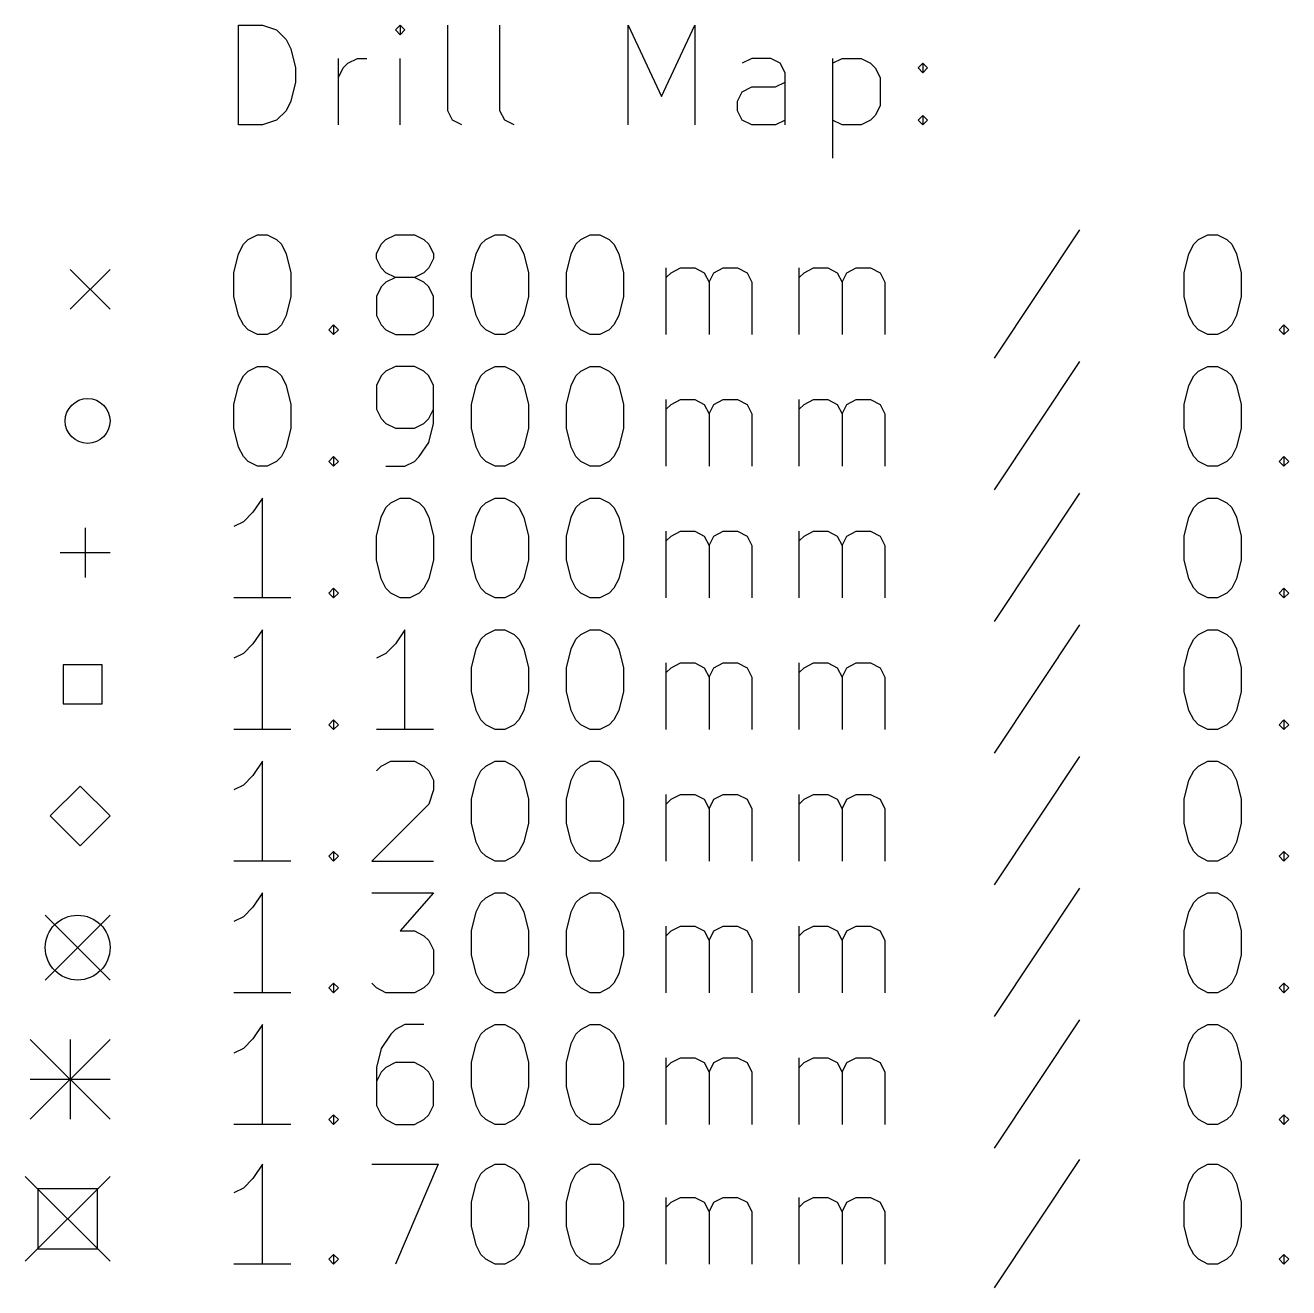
# Model space of a CAD drawing. Extents: x 111 to 212, y -158 to -81.
# Drawn here: x 110.64 to 135.97, y -157.28 to -131.97 of the extents above; entities that cross this region are included whole.
import ezdxf

# ---------------------------------------------------------------- set-up
doc = ezdxf.new("R2010")
doc.units = 0
doc.layers.add('BLACK', color=7, linetype='CONTINUOUS')

msp = doc.modelspace()

# ---------------------------------------------------------------- linework, layer by layer
at = {"layer": 'BLACK', "linetype": 'CONTINUOUS'}
for p, q in [((114.921, -133.965), (114.921, -131.965)), ((114.921, -131.965), (115.397, -131.965)), ((115.397, -131.965), (115.683, -132.06)), ((115.683, -132.06), (115.874, -132.25)), ((118.159, -131.965), (118.064, -132.06)), ((118.064, -132.06), (118.159, -132.155)), ((118.255, -132.06), (118.159, -131.965)), ((118.159, -131.965), (118.159, -132.155)), ((118.159, -132.155), (118.255, -132.06)), ((119.112, -133.679), (119.112, -131.965)), ((120.159, -133.679), (120.159, -131.965)), ((122.731, -133.965), (122.731, -131.965)), ((122.731, -131.965), (123.397, -133.393)), ((123.397, -133.393), (124.064, -131.965)), ((124.064, -131.965), (124.064, -133.965)), ((115.874, -132.25), (115.969, -132.441)), ((115.969, -132.441), (116.064, -132.822)), ((116.921, -133.965), (116.921, -132.631)), ((117.112, -132.727), (117.302, -132.631)), ((117.302, -132.631), (117.493, -132.631)), ((118.159, -133.965), (118.159, -132.631)), ((125.207, -132.631), (125.016, -132.727)), ((125.588, -132.631), (125.207, -132.631)), ((125.778, -132.727), (125.588, -132.631)), ((126.826, -132.631), (126.826, -134.631)), ((126.826, -132.727), (127.016, -132.631)), ((127.016, -132.631), (127.397, -132.631)), ((127.397, -132.631), (127.588, -132.727)), ((116.064, -132.822), (116.064, -133.108)), ((116.921, -133.012), (117.016, -132.822)), ((117.016, -132.822), (117.112, -132.727)), ((125.874, -132.917), (125.778, -132.727)), ((125.874, -133.965), (125.874, -132.917)), ((127.588, -132.727), (127.683, -132.822)), ((127.683, -132.822), (127.778, -133.012)), ((128.54, -132.822), (128.635, -132.727)), ((128.635, -132.917), (128.54, -132.822)), ((128.635, -132.727), (128.731, -132.822)), ((128.635, -132.727), (128.635, -132.917)), ((128.731, -132.822), (128.635, -132.917)), ((116.064, -133.108), (115.969, -133.489)), ((125.016, -133.298), (125.207, -133.203)), ((125.207, -133.203), (125.683, -133.203)), ((125.683, -133.203), (125.874, -133.108)), ((127.778, -133.012), (127.778, -133.584)), ((124.921, -133.489), (125.016, -133.298)), ((115.874, -133.679), (115.683, -133.87)), ((115.969, -133.489), (115.874, -133.679)), ((119.207, -133.87), (119.112, -133.679)), ((120.255, -133.87), (120.159, -133.679)), ((124.921, -133.679), (124.921, -133.489)), ((125.016, -133.87), (124.921, -133.679)), ((127.778, -133.584), (127.683, -133.774)), ((115.683, -133.87), (115.397, -133.965)), ((119.397, -133.965), (119.207, -133.87)), ((120.445, -133.965), (120.255, -133.87)), ((125.207, -133.965), (125.016, -133.87)), ((125.874, -133.87), (125.683, -133.965)), ((127.016, -133.965), (126.826, -133.87)), ((127.588, -133.87), (127.397, -133.965)), ((127.683, -133.774), (127.588, -133.87)), ((128.54, -133.87), (128.635, -133.774)), ((128.635, -133.965), (128.54, -133.87)), ((128.635, -133.774), (128.731, -133.87)), ((128.635, -133.774), (128.635, -133.965)), ((128.731, -133.87), (128.635, -133.965)), ((115.397, -133.965), (114.921, -133.965)), ((125.683, -133.965), (125.207, -133.965)), ((127.397, -133.965), (127.016, -133.965)), ((115.112, -136.26), (115.302, -136.165)), ((115.302, -136.165), (115.493, -136.165)), ((115.493, -136.165), (115.683, -136.26)), ((117.874, -136.26), (118.064, -136.165)), ((118.064, -136.165), (118.445, -136.165)), ((118.445, -136.165), (118.635, -136.26)), ((119.874, -136.26), (120.064, -136.165)), ((120.064, -136.165), (120.255, -136.165)), ((120.255, -136.165), (120.445, -136.26)), ((121.778, -136.26), (121.969, -136.165)), ((121.969, -136.165), (122.159, -136.165)), ((122.159, -136.165), (122.35, -136.26)), ((131.778, -136.07), (130.064, -138.641)), ((134.159, -136.26), (134.35, -136.165)), ((134.35, -136.165), (134.54, -136.165)), ((134.54, -136.165), (134.731, -136.26)), ((114.921, -136.546), (115.016, -136.355)), ((115.016, -136.355), (115.112, -136.26)), ((115.683, -136.26), (115.778, -136.355)), ((115.778, -136.355), (115.874, -136.546)), ((117.683, -136.546), (117.778, -136.355)), ((117.778, -136.355), (117.874, -136.26)), ((118.635, -136.26), (118.731, -136.355)), ((118.731, -136.355), (118.826, -136.546)), ((119.683, -136.546), (119.778, -136.355)), ((119.778, -136.355), (119.874, -136.26)), ((120.445, -136.26), (120.54, -136.355)), ((120.54, -136.355), (120.635, -136.546)), ((121.588, -136.546), (121.683, -136.355)), ((121.683, -136.355), (121.778, -136.26)), ((122.35, -136.26), (122.445, -136.355)), ((122.445, -136.355), (122.54, -136.546)), ((133.969, -136.546), (134.064, -136.355)), ((134.064, -136.355), (134.159, -136.26)), ((134.731, -136.26), (134.826, -136.355)), ((134.826, -136.355), (134.921, -136.546)), ((114.826, -136.927), (114.921, -136.546)), ((115.874, -136.546), (115.969, -136.927)), ((117.683, -136.641), (117.683, -136.546)), ((117.778, -136.831), (117.683, -136.641)), ((118.826, -136.641), (118.731, -136.831)), ((118.826, -136.546), (118.826, -136.641)), ((119.588, -136.927), (119.683, -136.546)), ((120.635, -136.546), (120.731, -136.927)), ((121.493, -136.927), (121.588, -136.546)), ((122.54, -136.546), (122.635, -136.927)), ((133.874, -136.927), (133.969, -136.546)), ((134.921, -136.546), (135.016, -136.927)), ((111.545, -136.86), (112.345, -137.66)), ((112.345, -136.86), (111.545, -137.66)), ((114.826, -137.403), (114.826, -136.927)), ((115.969, -136.927), (115.969, -137.403)), ((117.874, -136.927), (117.778, -136.831)), ((118.064, -137.022), (117.874, -136.927)), ((118.635, -136.927), (118.445, -137.022)), ((118.731, -136.831), (118.635, -136.927)), ((119.588, -137.403), (119.588, -136.927)), ((120.731, -136.927), (120.731, -137.403)), ((121.493, -137.403), (121.493, -136.927)), ((122.635, -136.927), (122.635, -137.403)), ((123.493, -138.165), (123.493, -136.831)), ((123.493, -137.022), (123.588, -136.927)), ((123.588, -136.927), (123.778, -136.831)), ((123.778, -136.831), (124.064, -136.831)), ((124.064, -136.831), (124.255, -136.927)), ((124.255, -136.927), (124.35, -137.117)), ((124.35, -137.117), (124.445, -136.927)), ((124.445, -136.927), (124.635, -136.831)), ((124.635, -136.831), (124.921, -136.831)), ((124.921, -136.831), (125.112, -136.927)), ((125.112, -136.927), (125.207, -137.117)), ((126.159, -138.165), (126.159, -136.831)), ((126.159, -137.022), (126.255, -136.927)), ((126.255, -136.927), (126.445, -136.831)), ((126.445, -136.831), (126.731, -136.831)), ((126.731, -136.831), (126.921, -136.927)), ((126.921, -136.927), (127.016, -137.117)), ((127.016, -137.117), (127.112, -136.927)), ((127.112, -136.927), (127.302, -136.831)), ((127.302, -136.831), (127.588, -136.831)), ((127.588, -136.831), (127.778, -136.927)), ((127.778, -136.927), (127.874, -137.117)), ((133.874, -137.403), (133.874, -136.927)), ((135.016, -136.927), (135.016, -137.403)), ((117.778, -137.212), (117.683, -137.403)), ((117.874, -137.117), (117.778, -137.212)), ((118.064, -137.022), (117.874, -137.117)), ((118.445, -137.022), (118.064, -137.022)), ((118.635, -137.117), (118.445, -137.022)), ((118.731, -137.212), (118.635, -137.117)), ((118.826, -137.403), (118.731, -137.212)), ((124.35, -137.117), (124.35, -138.165)), ((125.207, -137.117), (125.207, -138.165)), ((127.016, -137.117), (127.016, -138.165)), ((127.874, -137.117), (127.874, -138.165)), ((114.921, -137.784), (114.826, -137.403)), ((115.969, -137.403), (115.874, -137.784)), ((117.683, -137.403), (117.683, -137.784)), ((118.826, -137.784), (118.826, -137.403)), ((119.683, -137.784), (119.588, -137.403)), ((120.731, -137.403), (120.635, -137.784)), ((121.588, -137.784), (121.493, -137.403)), ((122.635, -137.403), (122.54, -137.784)), ((133.969, -137.784), (133.874, -137.403)), ((135.016, -137.403), (134.921, -137.784)), ((115.016, -137.974), (114.921, -137.784)), ((115.112, -138.07), (115.016, -137.974)), ((115.778, -137.974), (115.683, -138.07)), ((115.874, -137.784), (115.778, -137.974)), ((116.731, -138.07), (116.826, -137.974)), ((116.826, -137.974), (116.921, -138.07)), ((116.826, -137.974), (116.826, -138.165)), ((117.683, -137.784), (117.778, -137.974)), ((117.778, -137.974), (117.874, -138.07)), ((118.635, -138.07), (118.731, -137.974)), ((118.731, -137.974), (118.826, -137.784)), ((119.778, -137.974), (119.683, -137.784)), ((119.874, -138.07), (119.778, -137.974)), ((120.54, -137.974), (120.445, -138.07)), ((120.635, -137.784), (120.54, -137.974)), ((121.683, -137.974), (121.588, -137.784)), ((121.778, -138.07), (121.683, -137.974)), ((122.445, -137.974), (122.35, -138.07)), ((122.54, -137.784), (122.445, -137.974)), ((134.064, -137.974), (133.969, -137.784)), ((134.159, -138.07), (134.064, -137.974)), ((134.826, -137.974), (134.731, -138.07)), ((134.921, -137.784), (134.826, -137.974)), ((135.778, -138.07), (135.874, -137.974)), ((135.874, -137.974), (135.969, -138.07)), ((135.874, -137.974), (135.874, -138.165)), ((115.302, -138.165), (115.112, -138.07)), ((115.493, -138.165), (115.302, -138.165)), ((115.683, -138.07), (115.493, -138.165)), ((116.826, -138.165), (116.731, -138.07)), ((116.921, -138.07), (116.826, -138.165)), ((117.874, -138.07), (118.064, -138.165)), ((118.064, -138.165), (118.445, -138.165)), ((118.445, -138.165), (118.635, -138.07)), ((120.064, -138.165), (119.874, -138.07)), ((120.255, -138.165), (120.064, -138.165)), ((120.445, -138.07), (120.255, -138.165)), ((121.969, -138.165), (121.778, -138.07)), ((122.159, -138.165), (121.969, -138.165)), ((122.35, -138.07), (122.159, -138.165)), ((134.35, -138.165), (134.159, -138.07)), ((134.54, -138.165), (134.35, -138.165)), ((134.731, -138.07), (134.54, -138.165)), ((135.874, -138.165), (135.778, -138.07)), ((135.969, -138.07), (135.874, -138.165)), ((131.778, -138.71), (130.064, -141.281)), ((114.921, -139.186), (115.016, -138.995)), ((115.016, -138.995), (115.112, -138.9)), ((115.112, -138.9), (115.302, -138.805)), ((115.302, -138.805), (115.493, -138.805)), ((115.493, -138.805), (115.683, -138.9)), ((115.683, -138.9), (115.778, -138.995)), ((115.778, -138.995), (115.874, -139.186)), ((117.778, -138.995), (117.683, -139.186)), ((117.874, -138.9), (117.778, -138.995)), ((118.064, -138.805), (117.874, -138.9)), ((118.445, -138.805), (118.064, -138.805)), ((118.635, -138.9), (118.445, -138.805)), ((118.731, -138.995), (118.635, -138.9)), ((118.826, -139.186), (118.731, -138.995)), ((119.683, -139.186), (119.778, -138.995)), ((119.778, -138.995), (119.874, -138.9)), ((119.874, -138.9), (120.064, -138.805)), ((120.064, -138.805), (120.255, -138.805)), ((120.255, -138.805), (120.445, -138.9)), ((120.445, -138.9), (120.54, -138.995)), ((120.54, -138.995), (120.635, -139.186)), ((121.588, -139.186), (121.683, -138.995)), ((121.683, -138.995), (121.778, -138.9)), ((121.778, -138.9), (121.969, -138.805)), ((121.969, -138.805), (122.159, -138.805)), ((122.159, -138.805), (122.35, -138.9)), ((122.35, -138.9), (122.445, -138.995)), ((122.445, -138.995), (122.54, -139.186)), ((133.969, -139.186), (134.064, -138.995)), ((134.064, -138.995), (134.159, -138.9)), ((134.159, -138.9), (134.35, -138.805)), ((134.35, -138.805), (134.54, -138.805)), ((134.54, -138.805), (134.731, -138.9)), ((134.731, -138.9), (134.826, -138.995)), ((134.826, -138.995), (134.921, -139.186)), ((114.826, -139.567), (114.921, -139.186)), ((115.874, -139.186), (115.969, -139.567)), ((117.683, -139.186), (117.683, -139.662)), ((118.826, -139.948), (118.826, -139.186)), ((119.588, -139.567), (119.683, -139.186)), ((120.635, -139.186), (120.731, -139.567)), ((121.493, -139.567), (121.588, -139.186)), ((122.54, -139.186), (122.635, -139.567)), ((133.874, -139.567), (133.969, -139.186)), ((134.921, -139.186), (135.016, -139.567)), ((123.493, -140.805), (123.493, -139.471)), ((123.588, -139.567), (123.778, -139.471)), ((123.778, -139.471), (124.064, -139.471)), ((124.064, -139.471), (124.255, -139.567)), ((124.445, -139.567), (124.635, -139.471)), ((124.635, -139.471), (124.921, -139.471)), ((124.921, -139.471), (125.112, -139.567)), ((126.159, -140.805), (126.159, -139.471)), ((126.255, -139.567), (126.445, -139.471)), ((126.445, -139.471), (126.731, -139.471)), ((126.731, -139.471), (126.921, -139.567)), ((127.112, -139.567), (127.302, -139.471)), ((127.302, -139.471), (127.588, -139.471)), ((127.588, -139.471), (127.778, -139.567)), ((114.826, -140.043), (114.826, -139.567)), ((115.969, -139.567), (115.969, -140.043)), ((117.683, -139.662), (117.778, -139.852)), ((118.731, -139.852), (118.826, -139.662)), ((119.588, -140.043), (119.588, -139.567)), ((120.731, -139.567), (120.731, -140.043)), ((121.493, -140.043), (121.493, -139.567)), ((122.635, -139.567), (122.635, -140.043)), ((123.493, -139.662), (123.588, -139.567)), ((124.255, -139.567), (124.35, -139.757)), ((124.35, -139.757), (124.445, -139.567)), ((124.35, -139.757), (124.35, -140.805)), ((125.112, -139.567), (125.207, -139.757)), ((125.207, -139.757), (125.207, -140.805)), ((126.159, -139.662), (126.255, -139.567)), ((126.921, -139.567), (127.016, -139.757)), ((127.016, -139.757), (127.112, -139.567)), ((127.016, -139.757), (127.016, -140.805)), ((127.778, -139.567), (127.874, -139.757)), ((127.874, -139.757), (127.874, -140.805)), ((133.874, -140.043), (133.874, -139.567)), ((135.016, -139.567), (135.016, -140.043)), ((117.778, -139.852), (117.874, -139.948)), ((117.874, -139.948), (118.064, -140.043)), ((118.445, -140.043), (118.635, -139.948)), ((118.635, -139.948), (118.731, -139.852)), ((118.731, -140.329), (118.826, -139.948)), ((114.921, -140.424), (114.826, -140.043)), ((115.969, -140.043), (115.874, -140.424)), ((118.064, -140.043), (118.445, -140.043)), ((119.683, -140.424), (119.588, -140.043)), ((120.731, -140.043), (120.635, -140.424)), ((121.588, -140.424), (121.493, -140.043)), ((122.635, -140.043), (122.54, -140.424)), ((133.969, -140.424), (133.874, -140.043)), ((135.016, -140.043), (134.921, -140.424)), ((115.016, -140.614), (114.921, -140.424)), ((115.874, -140.424), (115.778, -140.614)), ((118.54, -140.614), (118.731, -140.329)), ((119.778, -140.614), (119.683, -140.424)), ((120.635, -140.424), (120.54, -140.614)), ((121.683, -140.614), (121.588, -140.424)), ((122.54, -140.424), (122.445, -140.614)), ((134.064, -140.614), (133.969, -140.424)), ((134.921, -140.424), (134.826, -140.614)), ((115.112, -140.71), (115.016, -140.614)), ((115.302, -140.805), (115.112, -140.71)), ((115.683, -140.71), (115.493, -140.805)), ((115.778, -140.614), (115.683, -140.71)), ((116.731, -140.71), (116.826, -140.614)), ((116.826, -140.805), (116.731, -140.71)), ((116.826, -140.614), (116.921, -140.71)), ((116.826, -140.614), (116.826, -140.805)), ((116.921, -140.71), (116.826, -140.805)), ((118.255, -140.805), (118.445, -140.71)), ((118.445, -140.71), (118.54, -140.614)), ((119.874, -140.71), (119.778, -140.614)), ((120.064, -140.805), (119.874, -140.71)), ((120.445, -140.71), (120.255, -140.805)), ((120.54, -140.614), (120.445, -140.71)), ((121.778, -140.71), (121.683, -140.614)), ((121.969, -140.805), (121.778, -140.71)), ((122.35, -140.71), (122.159, -140.805)), ((122.445, -140.614), (122.35, -140.71)), ((134.159, -140.71), (134.064, -140.614)), ((134.35, -140.805), (134.159, -140.71)), ((134.731, -140.71), (134.54, -140.805)), ((134.826, -140.614), (134.731, -140.71)), ((135.778, -140.71), (135.874, -140.614)), ((135.874, -140.805), (135.778, -140.71)), ((135.874, -140.614), (135.969, -140.71)), ((135.874, -140.614), (135.874, -140.805)), ((135.969, -140.71), (135.874, -140.805)), ((115.493, -140.805), (115.302, -140.805)), ((117.874, -140.805), (118.255, -140.805)), ((120.255, -140.805), (120.064, -140.805)), ((122.159, -140.805), (121.969, -140.805)), ((134.54, -140.805), (134.35, -140.805)), ((115.397, -141.445), (115.207, -141.73)), ((115.397, -143.445), (115.397, -141.445)), ((117.874, -141.635), (117.969, -141.54)), ((117.969, -141.54), (118.159, -141.445)), ((118.159, -141.445), (118.35, -141.445)), ((118.35, -141.445), (118.54, -141.54)), ((118.54, -141.54), (118.635, -141.635)), ((119.778, -141.635), (119.874, -141.54)), ((119.874, -141.54), (120.064, -141.445)), ((120.064, -141.445), (120.255, -141.445)), ((120.255, -141.445), (120.445, -141.54)), ((120.445, -141.54), (120.54, -141.635)), ((121.683, -141.635), (121.778, -141.54)), ((121.778, -141.54), (121.969, -141.445)), ((121.969, -141.445), (122.159, -141.445)), ((122.159, -141.445), (122.35, -141.54)), ((122.35, -141.54), (122.445, -141.635)), ((131.778, -141.35), (130.064, -143.921)), ((134.064, -141.635), (134.159, -141.54)), ((134.159, -141.54), (134.35, -141.445)), ((134.35, -141.445), (134.54, -141.445)), ((134.54, -141.445), (134.731, -141.54)), ((134.731, -141.54), (134.826, -141.635)), ((115.207, -141.73), (115.016, -141.921)), ((117.778, -141.826), (117.874, -141.635)), ((118.635, -141.635), (118.731, -141.826)), ((119.683, -141.826), (119.778, -141.635)), ((120.54, -141.635), (120.635, -141.826)), ((121.588, -141.826), (121.683, -141.635)), ((122.445, -141.635), (122.54, -141.826)), ((133.969, -141.826), (134.064, -141.635)), ((134.826, -141.635), (134.921, -141.826)), ((111.845, -142.04), (111.845, -143.04)), ((115.016, -141.921), (114.826, -142.016)), ((117.683, -142.207), (117.778, -141.826)), ((118.731, -141.826), (118.826, -142.207)), ((119.588, -142.207), (119.683, -141.826)), ((120.635, -141.826), (120.731, -142.207)), ((121.493, -142.207), (121.588, -141.826)), ((122.54, -141.826), (122.635, -142.207)), ((133.874, -142.207), (133.969, -141.826)), ((134.921, -141.826), (135.016, -142.207)), ((117.683, -142.683), (117.683, -142.207)), ((118.826, -142.207), (118.826, -142.683)), ((119.588, -142.683), (119.588, -142.207)), ((120.731, -142.207), (120.731, -142.683)), ((121.493, -142.683), (121.493, -142.207)), ((122.635, -142.207), (122.635, -142.683)), ((123.493, -143.445), (123.493, -142.111)), ((123.493, -142.302), (123.588, -142.207)), ((123.588, -142.207), (123.778, -142.111)), ((123.778, -142.111), (124.064, -142.111)), ((124.064, -142.111), (124.255, -142.207)), ((124.255, -142.207), (124.35, -142.397)), ((124.35, -142.397), (124.445, -142.207)), ((124.445, -142.207), (124.635, -142.111)), ((124.635, -142.111), (124.921, -142.111)), ((124.921, -142.111), (125.112, -142.207)), ((125.112, -142.207), (125.207, -142.397)), ((126.159, -143.445), (126.159, -142.111)), ((126.159, -142.302), (126.255, -142.207)), ((126.255, -142.207), (126.445, -142.111)), ((126.445, -142.111), (126.731, -142.111)), ((126.731, -142.111), (126.921, -142.207)), ((126.921, -142.207), (127.016, -142.397)), ((127.016, -142.397), (127.112, -142.207)), ((127.112, -142.207), (127.302, -142.111)), ((127.302, -142.111), (127.588, -142.111)), ((127.588, -142.111), (127.778, -142.207)), ((127.778, -142.207), (127.874, -142.397)), ((133.874, -142.683), (133.874, -142.207)), ((135.016, -142.207), (135.016, -142.683)), ((111.345, -142.54), (112.345, -142.54)), ((124.35, -142.397), (124.35, -143.445)), ((125.207, -142.397), (125.207, -143.445)), ((127.016, -142.397), (127.016, -143.445)), ((127.874, -142.397), (127.874, -143.445)), ((117.778, -143.064), (117.683, -142.683)), ((118.826, -142.683), (118.731, -143.064)), ((119.683, -143.064), (119.588, -142.683)), ((120.731, -142.683), (120.635, -143.064)), ((121.588, -143.064), (121.493, -142.683)), ((122.635, -142.683), (122.54, -143.064)), ((133.969, -143.064), (133.874, -142.683)), ((135.016, -142.683), (134.921, -143.064)), ((117.874, -143.254), (117.778, -143.064)), ((118.731, -143.064), (118.635, -143.254)), ((119.778, -143.254), (119.683, -143.064)), ((120.635, -143.064), (120.54, -143.254)), ((121.683, -143.254), (121.588, -143.064)), ((122.54, -143.064), (122.445, -143.254)), ((134.064, -143.254), (133.969, -143.064)), ((134.921, -143.064), (134.826, -143.254)), ((116.731, -143.35), (116.826, -143.254)), ((116.826, -143.254), (116.921, -143.35)), ((116.826, -143.254), (116.826, -143.445)), ((117.969, -143.35), (117.874, -143.254)), ((118.635, -143.254), (118.54, -143.35)), ((119.874, -143.35), (119.778, -143.254)), ((120.54, -143.254), (120.445, -143.35)), ((121.778, -143.35), (121.683, -143.254)), ((122.445, -143.254), (122.35, -143.35)), ((134.159, -143.35), (134.064, -143.254)), ((134.826, -143.254), (134.731, -143.35)), ((135.778, -143.35), (135.874, -143.254)), ((135.874, -143.254), (135.969, -143.35)), ((135.874, -143.254), (135.874, -143.445)), ((115.969, -143.445), (114.826, -143.445)), ((116.826, -143.445), (116.731, -143.35)), ((116.921, -143.35), (116.826, -143.445)), ((118.159, -143.445), (117.969, -143.35)), ((118.35, -143.445), (118.159, -143.445)), ((118.54, -143.35), (118.35, -143.445)), ((120.064, -143.445), (119.874, -143.35)), ((120.255, -143.445), (120.064, -143.445)), ((120.445, -143.35), (120.255, -143.445)), ((121.969, -143.445), (121.778, -143.35)), ((122.159, -143.445), (121.969, -143.445)), ((122.35, -143.35), (122.159, -143.445)), ((134.35, -143.445), (134.159, -143.35)), ((134.54, -143.445), (134.35, -143.445)), ((134.731, -143.35), (134.54, -143.445)), ((135.874, -143.445), (135.778, -143.35)), ((135.969, -143.35), (135.874, -143.445)), ((115.397, -144.085), (115.207, -144.37)), ((115.397, -146.085), (115.397, -144.085)), ((118.255, -144.085), (118.064, -144.37)), ((118.255, -146.085), (118.255, -144.085)), ((119.874, -144.18), (120.064, -144.085)), ((120.064, -144.085), (120.255, -144.085)), ((120.255, -144.085), (120.445, -144.18)), ((121.778, -144.18), (121.969, -144.085)), ((121.969, -144.085), (122.159, -144.085)), ((122.159, -144.085), (122.35, -144.18)), ((131.778, -143.99), (130.064, -146.561)), ((134.159, -144.18), (134.35, -144.085)), ((134.35, -144.085), (134.54, -144.085)), ((134.54, -144.085), (134.731, -144.18)), ((119.683, -144.466), (119.778, -144.275)), ((119.778, -144.275), (119.874, -144.18)), ((120.445, -144.18), (120.54, -144.275)), ((120.54, -144.275), (120.635, -144.466)), ((121.588, -144.466), (121.683, -144.275)), ((121.683, -144.275), (121.778, -144.18)), ((122.35, -144.18), (122.445, -144.275)), ((122.445, -144.275), (122.54, -144.466)), ((133.969, -144.466), (134.064, -144.275)), ((134.064, -144.275), (134.159, -144.18)), ((134.731, -144.18), (134.826, -144.275)), ((134.826, -144.275), (134.921, -144.466)), ((115.016, -144.561), (114.826, -144.656)), ((115.207, -144.37), (115.016, -144.561)), ((117.874, -144.561), (117.683, -144.656)), ((118.064, -144.37), (117.874, -144.561)), ((119.588, -144.847), (119.683, -144.466)), ((120.635, -144.466), (120.731, -144.847)), ((121.493, -144.847), (121.588, -144.466)), ((122.54, -144.466), (122.635, -144.847)), ((133.874, -144.847), (133.969, -144.466)), ((134.921, -144.466), (135.016, -144.847)), ((112.184, -144.791), (111.406, -144.791)), ((111.406, -144.791), (111.406, -145.569)), ((112.184, -145.569), (112.184, -144.791)), ((119.588, -145.323), (119.588, -144.847)), ((120.731, -144.847), (120.731, -145.323)), ((121.493, -145.323), (121.493, -144.847)), ((122.635, -144.847), (122.635, -145.323)), ((123.493, -146.085), (123.493, -144.751)), ((123.493, -144.942), (123.588, -144.847)), ((123.588, -144.847), (123.778, -144.751)), ((123.778, -144.751), (124.064, -144.751)), ((124.064, -144.751), (124.255, -144.847)), ((124.255, -144.847), (124.35, -145.037)), ((124.35, -145.037), (124.445, -144.847)), ((124.445, -144.847), (124.635, -144.751)), ((124.635, -144.751), (124.921, -144.751)), ((124.921, -144.751), (125.112, -144.847)), ((125.112, -144.847), (125.207, -145.037)), ((126.159, -146.085), (126.159, -144.751)), ((126.159, -144.942), (126.255, -144.847)), ((126.255, -144.847), (126.445, -144.751)), ((126.445, -144.751), (126.731, -144.751)), ((126.731, -144.751), (126.921, -144.847)), ((126.921, -144.847), (127.016, -145.037)), ((127.016, -145.037), (127.112, -144.847)), ((127.112, -144.847), (127.302, -144.751)), ((127.302, -144.751), (127.588, -144.751)), ((127.588, -144.751), (127.778, -144.847)), ((127.778, -144.847), (127.874, -145.037)), ((133.874, -145.323), (133.874, -144.847)), ((135.016, -144.847), (135.016, -145.323)), ((124.35, -145.037), (124.35, -146.085)), ((125.207, -145.037), (125.207, -146.085)), ((127.016, -145.037), (127.016, -146.085)), ((127.874, -145.037), (127.874, -146.085)), ((119.683, -145.704), (119.588, -145.323)), ((120.731, -145.323), (120.635, -145.704)), ((121.588, -145.704), (121.493, -145.323)), ((122.635, -145.323), (122.54, -145.704)), ((133.969, -145.704), (133.874, -145.323)), ((135.016, -145.323), (134.921, -145.704)), ((111.406, -145.569), (112.184, -145.569)), ((119.778, -145.894), (119.683, -145.704)), ((120.635, -145.704), (120.54, -145.894)), ((121.683, -145.894), (121.588, -145.704)), ((122.54, -145.704), (122.445, -145.894)), ((134.064, -145.894), (133.969, -145.704)), ((134.921, -145.704), (134.826, -145.894)), ((115.969, -146.085), (114.826, -146.085)), ((116.731, -145.99), (116.826, -145.894)), ((116.826, -146.085), (116.731, -145.99)), ((116.826, -145.894), (116.921, -145.99)), ((116.826, -145.894), (116.826, -146.085)), ((116.921, -145.99), (116.826, -146.085)), ((118.826, -146.085), (117.683, -146.085)), ((119.874, -145.99), (119.778, -145.894)), ((120.064, -146.085), (119.874, -145.99)), ((120.255, -146.085), (120.064, -146.085)), ((120.445, -145.99), (120.255, -146.085)), ((120.54, -145.894), (120.445, -145.99)), ((121.778, -145.99), (121.683, -145.894)), ((121.969, -146.085), (121.778, -145.99)), ((122.159, -146.085), (121.969, -146.085)), ((122.35, -145.99), (122.159, -146.085)), ((122.445, -145.894), (122.35, -145.99)), ((134.159, -145.99), (134.064, -145.894)), ((134.35, -146.085), (134.159, -145.99)), ((134.54, -146.085), (134.35, -146.085)), ((134.731, -145.99), (134.54, -146.085)), ((134.826, -145.894), (134.731, -145.99)), ((135.778, -145.99), (135.874, -145.894)), ((135.874, -146.085), (135.778, -145.99)), ((135.874, -145.894), (135.969, -145.99)), ((135.874, -145.894), (135.874, -146.085)), ((135.969, -145.99), (135.874, -146.085)), ((115.397, -146.725), (115.207, -147.01)), ((115.397, -148.725), (115.397, -146.725)), ((117.683, -146.915), (117.778, -146.82)), ((117.778, -146.82), (117.969, -146.725)), ((117.969, -146.725), (118.445, -146.725)), ((118.445, -146.725), (118.635, -146.82)), ((118.635, -146.82), (118.731, -146.915)), ((119.778, -146.915), (119.874, -146.82)), ((119.874, -146.82), (120.064, -146.725)), ((120.064, -146.725), (120.255, -146.725)), ((120.255, -146.725), (120.445, -146.82)), ((120.445, -146.82), (120.54, -146.915)), ((121.683, -146.915), (121.778, -146.82)), ((121.778, -146.82), (121.969, -146.725)), ((121.969, -146.725), (122.159, -146.725)), ((122.159, -146.725), (122.35, -146.82)), ((122.35, -146.82), (122.445, -146.915)), ((131.778, -146.63), (130.064, -149.201)), ((134.064, -146.915), (134.159, -146.82)), ((134.159, -146.82), (134.35, -146.725)), ((134.35, -146.725), (134.54, -146.725)), ((134.54, -146.725), (134.731, -146.82)), ((134.731, -146.82), (134.826, -146.915)), ((115.207, -147.01), (115.016, -147.201)), ((118.731, -146.915), (118.826, -147.106)), ((118.826, -147.106), (118.826, -147.296)), ((119.588, -147.487), (119.683, -147.106)), ((119.683, -147.106), (119.778, -146.915)), ((120.54, -146.915), (120.635, -147.106)), ((120.635, -147.106), (120.731, -147.487)), ((121.493, -147.487), (121.588, -147.106)), ((121.588, -147.106), (121.683, -146.915)), ((122.445, -146.915), (122.54, -147.106)), ((122.54, -147.106), (122.635, -147.487)), ((133.874, -147.487), (133.969, -147.106)), ((133.969, -147.106), (134.064, -146.915)), ((134.826, -146.915), (134.921, -147.106)), ((134.921, -147.106), (135.016, -147.487)), ((111.745, -147.22), (111.145, -147.82)), ((112.345, -147.82), (111.745, -147.22)), ((115.016, -147.201), (114.826, -147.296)), ((118.826, -147.296), (118.731, -147.582)), ((118.731, -147.582), (117.588, -148.725)), ((119.588, -147.963), (119.588, -147.487)), ((120.731, -147.487), (120.731, -147.963)), ((121.493, -147.963), (121.493, -147.487)), ((122.635, -147.487), (122.635, -147.963)), ((123.493, -148.725), (123.493, -147.391)), ((123.493, -147.582), (123.588, -147.487)), ((123.588, -147.487), (123.778, -147.391)), ((123.778, -147.391), (124.064, -147.391)), ((124.064, -147.391), (124.255, -147.487)), ((124.255, -147.487), (124.35, -147.677)), ((124.35, -147.677), (124.445, -147.487)), ((124.445, -147.487), (124.635, -147.391)), ((124.635, -147.391), (124.921, -147.391)), ((124.921, -147.391), (125.112, -147.487)), ((125.112, -147.487), (125.207, -147.677)), ((126.159, -148.725), (126.159, -147.391)), ((126.159, -147.582), (126.255, -147.487)), ((126.255, -147.487), (126.445, -147.391)), ((126.445, -147.391), (126.731, -147.391)), ((126.731, -147.391), (126.921, -147.487)), ((126.921, -147.487), (127.016, -147.677)), ((127.016, -147.677), (127.112, -147.487)), ((127.112, -147.487), (127.302, -147.391)), ((127.302, -147.391), (127.588, -147.391)), ((127.588, -147.391), (127.778, -147.487)), ((127.778, -147.487), (127.874, -147.677)), ((133.874, -147.963), (133.874, -147.487)), ((135.016, -147.487), (135.016, -147.963)), ((111.145, -147.82), (111.745, -148.42)), ((111.745, -148.42), (112.345, -147.82)), ((124.35, -147.677), (124.35, -148.725)), ((125.207, -147.677), (125.207, -148.725)), ((127.016, -147.677), (127.016, -148.725)), ((127.874, -147.677), (127.874, -148.725)), ((119.683, -148.344), (119.588, -147.963)), ((120.731, -147.963), (120.635, -148.344)), ((121.588, -148.344), (121.493, -147.963)), ((122.635, -147.963), (122.54, -148.344)), ((133.969, -148.344), (133.874, -147.963)), ((135.016, -147.963), (134.921, -148.344)), ((119.778, -148.534), (119.683, -148.344)), ((120.635, -148.344), (120.54, -148.534)), ((121.683, -148.534), (121.588, -148.344)), ((122.54, -148.344), (122.445, -148.534)), ((134.064, -148.534), (133.969, -148.344)), ((134.921, -148.344), (134.826, -148.534)), ((116.731, -148.63), (116.826, -148.534)), ((116.826, -148.725), (116.731, -148.63)), ((116.826, -148.534), (116.921, -148.63)), ((116.826, -148.534), (116.826, -148.725)), ((116.921, -148.63), (116.826, -148.725)), ((119.874, -148.63), (119.778, -148.534)), ((120.064, -148.725), (119.874, -148.63)), ((120.445, -148.63), (120.255, -148.725)), ((120.54, -148.534), (120.445, -148.63)), ((121.778, -148.63), (121.683, -148.534)), ((121.969, -148.725), (121.778, -148.63)), ((122.35, -148.63), (122.159, -148.725)), ((122.445, -148.534), (122.35, -148.63)), ((134.159, -148.63), (134.064, -148.534)), ((134.35, -148.725), (134.159, -148.63)), ((134.731, -148.63), (134.54, -148.725)), ((134.826, -148.534), (134.731, -148.63)), ((135.778, -148.63), (135.874, -148.534)), ((135.874, -148.725), (135.778, -148.63)), ((135.874, -148.534), (135.969, -148.63)), ((135.874, -148.534), (135.874, -148.725)), ((135.969, -148.63), (135.874, -148.725)), ((115.969, -148.725), (114.826, -148.725)), ((117.588, -148.725), (118.826, -148.725)), ((120.255, -148.725), (120.064, -148.725)), ((122.159, -148.725), (121.969, -148.725)), ((134.54, -148.725), (134.35, -148.725)), ((115.397, -149.365), (115.207, -149.65)), ((115.397, -151.365), (115.397, -149.365)), ((117.588, -149.365), (118.826, -149.365)), ((118.826, -149.365), (118.159, -150.127)), ((119.874, -149.46), (120.064, -149.365)), ((120.064, -149.365), (120.255, -149.365)), ((120.255, -149.365), (120.445, -149.46)), ((121.778, -149.46), (121.969, -149.365)), ((121.969, -149.365), (122.159, -149.365)), ((122.159, -149.365), (122.35, -149.46)), ((131.778, -149.27), (130.064, -151.841)), ((134.159, -149.46), (134.35, -149.365)), ((134.35, -149.365), (134.54, -149.365)), ((134.54, -149.365), (134.731, -149.46)), ((115.207, -149.65), (115.016, -149.841)), ((119.683, -149.746), (119.778, -149.555)), ((119.778, -149.555), (119.874, -149.46)), ((120.445, -149.46), (120.54, -149.555)), ((120.54, -149.555), (120.635, -149.746)), ((121.588, -149.746), (121.683, -149.555)), ((121.683, -149.555), (121.778, -149.46)), ((122.35, -149.46), (122.445, -149.555)), ((122.445, -149.555), (122.54, -149.746)), ((133.969, -149.746), (134.064, -149.555)), ((134.064, -149.555), (134.159, -149.46)), ((134.731, -149.46), (134.826, -149.555)), ((134.826, -149.555), (134.921, -149.746)), ((111.045, -149.81), (112.345, -151.11)), ((112.345, -149.81), (111.045, -151.11)), ((115.016, -149.841), (114.826, -149.936)), ((119.588, -150.127), (119.683, -149.746)), ((120.635, -149.746), (120.731, -150.127)), ((121.493, -150.127), (121.588, -149.746)), ((122.54, -149.746), (122.635, -150.127)), ((133.874, -150.127), (133.969, -149.746)), ((134.921, -149.746), (135.016, -150.127)), ((118.159, -150.127), (118.445, -150.127)), ((118.445, -150.127), (118.635, -150.222)), ((119.588, -150.603), (119.588, -150.127)), ((120.731, -150.127), (120.731, -150.603)), ((121.493, -150.603), (121.493, -150.127)), ((122.635, -150.127), (122.635, -150.603)), ((123.493, -151.365), (123.493, -150.031)), ((123.493, -150.222), (123.588, -150.127)), ((123.588, -150.127), (123.778, -150.031)), ((123.778, -150.031), (124.064, -150.031)), ((124.064, -150.031), (124.255, -150.127)), ((124.255, -150.127), (124.35, -150.317)), ((124.35, -150.317), (124.445, -150.127)), ((124.445, -150.127), (124.635, -150.031)), ((124.635, -150.031), (124.921, -150.031)), ((124.921, -150.031), (125.112, -150.127)), ((125.112, -150.127), (125.207, -150.317)), ((126.159, -151.365), (126.159, -150.031)), ((126.159, -150.222), (126.255, -150.127)), ((126.255, -150.127), (126.445, -150.031)), ((126.445, -150.031), (126.731, -150.031)), ((126.731, -150.031), (126.921, -150.127)), ((126.921, -150.127), (127.016, -150.317)), ((127.016, -150.317), (127.112, -150.127)), ((127.112, -150.127), (127.302, -150.031)), ((127.302, -150.031), (127.588, -150.031)), ((127.588, -150.031), (127.778, -150.127)), ((127.778, -150.127), (127.874, -150.317)), ((133.874, -150.603), (133.874, -150.127)), ((135.016, -150.127), (135.016, -150.603)), ((118.635, -150.222), (118.731, -150.317)), ((118.731, -150.317), (118.826, -150.508)), ((124.35, -150.317), (124.35, -151.365)), ((125.207, -150.317), (125.207, -151.365)), ((127.016, -150.317), (127.016, -151.365)), ((127.874, -150.317), (127.874, -151.365)), ((118.826, -150.508), (118.826, -150.984)), ((119.683, -150.984), (119.588, -150.603)), ((120.731, -150.603), (120.635, -150.984)), ((121.588, -150.984), (121.493, -150.603)), ((122.635, -150.603), (122.54, -150.984)), ((133.969, -150.984), (133.874, -150.603)), ((135.016, -150.603), (134.921, -150.984)), ((116.731, -151.27), (116.826, -151.174)), ((116.826, -151.174), (116.921, -151.27)), ((116.826, -151.174), (116.826, -151.365)), ((117.683, -151.27), (117.588, -151.174)), ((118.731, -151.174), (118.635, -151.27)), ((118.826, -150.984), (118.731, -151.174)), ((119.778, -151.174), (119.683, -150.984)), ((119.874, -151.27), (119.778, -151.174)), ((120.54, -151.174), (120.445, -151.27)), ((120.635, -150.984), (120.54, -151.174)), ((121.683, -151.174), (121.588, -150.984)), ((121.778, -151.27), (121.683, -151.174)), ((122.445, -151.174), (122.35, -151.27)), ((122.54, -150.984), (122.445, -151.174)), ((134.064, -151.174), (133.969, -150.984)), ((134.159, -151.27), (134.064, -151.174)), ((134.826, -151.174), (134.731, -151.27)), ((134.921, -150.984), (134.826, -151.174)), ((135.778, -151.27), (135.874, -151.174)), ((135.874, -151.174), (135.969, -151.27)), ((135.874, -151.174), (135.874, -151.365)), ((115.969, -151.365), (114.826, -151.365)), ((116.826, -151.365), (116.731, -151.27)), ((116.921, -151.27), (116.826, -151.365)), ((117.874, -151.365), (117.683, -151.27)), ((118.445, -151.365), (117.874, -151.365)), ((118.635, -151.27), (118.445, -151.365)), ((120.064, -151.365), (119.874, -151.27)), ((120.255, -151.365), (120.064, -151.365)), ((120.445, -151.27), (120.255, -151.365)), ((121.969, -151.365), (121.778, -151.27)), ((122.159, -151.365), (121.969, -151.365)), ((122.35, -151.27), (122.159, -151.365)), ((134.35, -151.365), (134.159, -151.27)), ((134.54, -151.365), (134.35, -151.365)), ((134.731, -151.27), (134.54, -151.365)), ((135.874, -151.365), (135.778, -151.27)), ((135.969, -151.27), (135.874, -151.365)), ((131.778, -151.91), (130.064, -154.481)), ((115.397, -152.005), (115.207, -152.29)), ((115.397, -154.005), (115.397, -152.005)), ((117.969, -152.195), (117.778, -152.481)), ((118.064, -152.1), (117.969, -152.195)), ((118.255, -152.005), (118.064, -152.1)), ((118.635, -152.005), (118.255, -152.005)), ((119.683, -152.386), (119.778, -152.195)), ((119.778, -152.195), (119.874, -152.1)), ((119.874, -152.1), (120.064, -152.005)), ((120.064, -152.005), (120.255, -152.005)), ((120.255, -152.005), (120.445, -152.1)), ((120.445, -152.1), (120.54, -152.195)), ((120.54, -152.195), (120.635, -152.386)), ((121.588, -152.386), (121.683, -152.195)), ((121.683, -152.195), (121.778, -152.1)), ((121.778, -152.1), (121.969, -152.005)), ((121.969, -152.005), (122.159, -152.005)), ((122.159, -152.005), (122.35, -152.1)), ((122.35, -152.1), (122.445, -152.195)), ((122.445, -152.195), (122.54, -152.386)), ((133.969, -152.386), (134.064, -152.195)), ((134.064, -152.195), (134.159, -152.1)), ((134.159, -152.1), (134.35, -152.005)), ((134.35, -152.005), (134.54, -152.005)), ((134.54, -152.005), (134.731, -152.1)), ((134.731, -152.1), (134.826, -152.195)), ((134.826, -152.195), (134.921, -152.386)), ((110.745, -152.3), (112.345, -153.9)), ((112.345, -152.3), (110.745, -153.9)), ((111.545, -152.3), (111.545, -153.9)), ((115.207, -152.29), (115.016, -152.481)), ((119.588, -152.767), (119.683, -152.386)), ((120.635, -152.386), (120.731, -152.767)), ((121.493, -152.767), (121.588, -152.386)), ((122.54, -152.386), (122.635, -152.767)), ((133.874, -152.767), (133.969, -152.386)), ((134.921, -152.386), (135.016, -152.767)), ((115.016, -152.481), (114.826, -152.576)), ((117.778, -152.481), (117.683, -152.862)), ((123.493, -154.005), (123.493, -152.671)), ((123.588, -152.767), (123.778, -152.671)), ((123.778, -152.671), (124.064, -152.671)), ((124.064, -152.671), (124.255, -152.767)), ((124.445, -152.767), (124.635, -152.671)), ((124.635, -152.671), (124.921, -152.671)), ((124.921, -152.671), (125.112, -152.767)), ((126.159, -154.005), (126.159, -152.671)), ((126.255, -152.767), (126.445, -152.671)), ((126.445, -152.671), (126.731, -152.671)), ((126.731, -152.671), (126.921, -152.767)), ((127.112, -152.767), (127.302, -152.671)), ((127.302, -152.671), (127.588, -152.671)), ((127.588, -152.671), (127.778, -152.767)), ((117.683, -152.862), (117.683, -153.624)), ((117.874, -152.862), (117.778, -152.957)), ((118.064, -152.767), (117.874, -152.862)), ((118.445, -152.767), (118.064, -152.767)), ((118.635, -152.862), (118.445, -152.767)), ((118.731, -152.957), (118.635, -152.862)), ((119.588, -153.243), (119.588, -152.767)), ((120.731, -152.767), (120.731, -153.243)), ((121.493, -153.243), (121.493, -152.767)), ((122.635, -152.767), (122.635, -153.243)), ((123.493, -152.862), (123.588, -152.767)), ((124.255, -152.767), (124.35, -152.957)), ((124.35, -152.957), (124.445, -152.767)), ((125.112, -152.767), (125.207, -152.957)), ((126.159, -152.862), (126.255, -152.767)), ((126.921, -152.767), (127.016, -152.957)), ((127.016, -152.957), (127.112, -152.767)), ((127.778, -152.767), (127.874, -152.957)), ((133.874, -153.243), (133.874, -152.767)), ((135.016, -152.767), (135.016, -153.243)), ((110.745, -153.1), (112.345, -153.1)), ((117.778, -152.957), (117.683, -153.148)), ((118.826, -153.148), (118.731, -152.957)), ((118.826, -153.624), (118.826, -153.148)), ((124.35, -152.957), (124.35, -154.005)), ((125.207, -152.957), (125.207, -154.005)), ((127.016, -152.957), (127.016, -154.005)), ((127.874, -152.957), (127.874, -154.005)), ((119.683, -153.624), (119.588, -153.243)), ((120.731, -153.243), (120.635, -153.624)), ((121.588, -153.624), (121.493, -153.243)), ((122.635, -153.243), (122.54, -153.624)), ((133.969, -153.624), (133.874, -153.243)), ((135.016, -153.243), (134.921, -153.624)), ((117.683, -153.624), (117.778, -153.814)), ((118.731, -153.814), (118.826, -153.624)), ((119.778, -153.814), (119.683, -153.624)), ((120.635, -153.624), (120.54, -153.814)), ((121.683, -153.814), (121.588, -153.624)), ((122.54, -153.624), (122.445, -153.814)), ((134.064, -153.814), (133.969, -153.624)), ((134.921, -153.624), (134.826, -153.814)), ((116.731, -153.91), (116.826, -153.814)), ((116.826, -154.005), (116.731, -153.91)), ((116.826, -153.814), (116.921, -153.91)), ((116.826, -153.814), (116.826, -154.005)), ((116.921, -153.91), (116.826, -154.005)), ((117.778, -153.814), (117.874, -153.91)), ((117.874, -153.91), (118.064, -154.005)), ((118.445, -154.005), (118.635, -153.91)), ((118.635, -153.91), (118.731, -153.814)), ((119.874, -153.91), (119.778, -153.814)), ((120.064, -154.005), (119.874, -153.91)), ((120.445, -153.91), (120.255, -154.005)), ((120.54, -153.814), (120.445, -153.91)), ((121.778, -153.91), (121.683, -153.814)), ((121.969, -154.005), (121.778, -153.91)), ((122.35, -153.91), (122.159, -154.005)), ((122.445, -153.814), (122.35, -153.91)), ((134.159, -153.91), (134.064, -153.814)), ((134.35, -154.005), (134.159, -153.91)), ((134.731, -153.91), (134.54, -154.005)), ((134.826, -153.814), (134.731, -153.91)), ((135.778, -153.91), (135.874, -153.814)), ((135.874, -154.005), (135.778, -153.91)), ((135.874, -153.814), (135.969, -153.91)), ((135.874, -153.814), (135.874, -154.005)), ((135.969, -153.91), (135.874, -154.005)), ((115.969, -154.005), (114.826, -154.005)), ((118.064, -154.005), (118.445, -154.005)), ((120.255, -154.005), (120.064, -154.005)), ((122.159, -154.005), (121.969, -154.005)), ((134.54, -154.005), (134.35, -154.005)), ((131.778, -154.71), (130.064, -157.281)), ((115.397, -154.805), (115.207, -155.09)), ((115.397, -156.805), (115.397, -154.805)), ((117.588, -154.805), (118.921, -154.805)), ((118.921, -154.805), (118.064, -156.805)), ((119.778, -154.995), (119.874, -154.9)), ((119.874, -154.9), (120.064, -154.805)), ((120.064, -154.805), (120.255, -154.805)), ((120.255, -154.805), (120.445, -154.9)), ((120.445, -154.9), (120.54, -154.995)), ((121.683, -154.995), (121.778, -154.9)), ((121.778, -154.9), (121.969, -154.805)), ((121.969, -154.805), (122.159, -154.805)), ((122.159, -154.805), (122.35, -154.9)), ((122.35, -154.9), (122.445, -154.995)), ((134.064, -154.995), (134.159, -154.9)), ((134.159, -154.9), (134.35, -154.805)), ((134.35, -154.805), (134.54, -154.805)), ((134.54, -154.805), (134.731, -154.9)), ((134.731, -154.9), (134.826, -154.995)), ((110.645, -155.05), (112.345, -156.75)), ((112.345, -155.05), (110.645, -156.75)), ((115.207, -155.09), (115.016, -155.281)), ((119.588, -155.567), (119.683, -155.186)), ((119.683, -155.186), (119.778, -154.995)), ((120.54, -154.995), (120.635, -155.186)), ((120.635, -155.186), (120.731, -155.567)), ((121.493, -155.567), (121.588, -155.186)), ((121.588, -155.186), (121.683, -154.995)), ((122.445, -154.995), (122.54, -155.186)), ((122.54, -155.186), (122.635, -155.567)), ((133.874, -155.567), (133.969, -155.186)), ((133.969, -155.186), (134.064, -154.995)), ((134.826, -154.995), (134.921, -155.186)), ((134.921, -155.186), (135.016, -155.567)), ((112.096, -155.299), (110.894, -155.299)), ((110.894, -155.299), (110.894, -156.501)), ((112.096, -156.501), (112.096, -155.299)), ((115.016, -155.281), (114.826, -155.376)), ((123.493, -156.805), (123.493, -155.471)), ((123.588, -155.567), (123.778, -155.471)), ((123.778, -155.471), (124.064, -155.471)), ((124.064, -155.471), (124.255, -155.567)), ((124.445, -155.567), (124.635, -155.471)), ((124.635, -155.471), (124.921, -155.471)), ((124.921, -155.471), (125.112, -155.567)), ((126.159, -156.805), (126.159, -155.471)), ((126.255, -155.567), (126.445, -155.471)), ((126.445, -155.471), (126.731, -155.471)), ((126.731, -155.471), (126.921, -155.567)), ((127.112, -155.567), (127.302, -155.471)), ((127.302, -155.471), (127.588, -155.471)), ((127.588, -155.471), (127.778, -155.567)), ((119.588, -156.043), (119.588, -155.567)), ((120.731, -155.567), (120.731, -156.043)), ((121.493, -156.043), (121.493, -155.567)), ((122.635, -155.567), (122.635, -156.043)), ((123.493, -155.662), (123.588, -155.567)), ((124.255, -155.567), (124.35, -155.757)), ((124.35, -155.757), (124.445, -155.567)), ((125.112, -155.567), (125.207, -155.757)), ((126.159, -155.662), (126.255, -155.567)), ((126.921, -155.567), (127.016, -155.757)), ((127.016, -155.757), (127.112, -155.567)), ((127.778, -155.567), (127.874, -155.757)), ((133.874, -156.043), (133.874, -155.567)), ((135.016, -155.567), (135.016, -156.043)), ((124.35, -155.757), (124.35, -156.805)), ((125.207, -155.757), (125.207, -156.805)), ((127.016, -155.757), (127.016, -156.805)), ((127.874, -155.757), (127.874, -156.805)), ((119.683, -156.424), (119.588, -156.043)), ((120.731, -156.043), (120.635, -156.424)), ((121.588, -156.424), (121.493, -156.043)), ((122.635, -156.043), (122.54, -156.424)), ((133.969, -156.424), (133.874, -156.043)), ((135.016, -156.043), (134.921, -156.424)), ((110.894, -156.501), (112.096, -156.501)), ((119.778, -156.614), (119.683, -156.424)), ((120.635, -156.424), (120.54, -156.614)), ((121.683, -156.614), (121.588, -156.424)), ((122.54, -156.424), (122.445, -156.614)), ((134.064, -156.614), (133.969, -156.424)), ((134.921, -156.424), (134.826, -156.614)), ((116.731, -156.71), (116.826, -156.614)), ((116.826, -156.805), (116.731, -156.71)), ((116.826, -156.614), (116.921, -156.71)), ((116.826, -156.614), (116.826, -156.805)), ((116.921, -156.71), (116.826, -156.805)), ((119.874, -156.71), (119.778, -156.614)), ((120.064, -156.805), (119.874, -156.71)), ((120.445, -156.71), (120.255, -156.805)), ((120.54, -156.614), (120.445, -156.71)), ((121.778, -156.71), (121.683, -156.614)), ((121.969, -156.805), (121.778, -156.71)), ((122.35, -156.71), (122.159, -156.805)), ((122.445, -156.614), (122.35, -156.71)), ((134.159, -156.71), (134.064, -156.614)), ((134.35, -156.805), (134.159, -156.71)), ((134.731, -156.71), (134.54, -156.805)), ((134.826, -156.614), (134.731, -156.71)), ((135.778, -156.71), (135.874, -156.614)), ((135.874, -156.805), (135.778, -156.71)), ((135.874, -156.614), (135.969, -156.71)), ((135.874, -156.614), (135.874, -156.805)), ((135.969, -156.71), (135.874, -156.805)), ((115.969, -156.805), (114.826, -156.805)), ((120.255, -156.805), (120.064, -156.805)), ((122.159, -156.805), (121.969, -156.805)), ((134.54, -156.805), (134.35, -156.805))]:
    msp.add_line(p, q, dxfattribs=at)
at = {"layer": 'BLACK'}
for centre, radius in [((111.895, -139.9), 0.45), ((111.695, -150.46), 0.65)]:
    msp.add_circle(centre, radius, dxfattribs=at)

doc.saveas('drawing.dxf')
